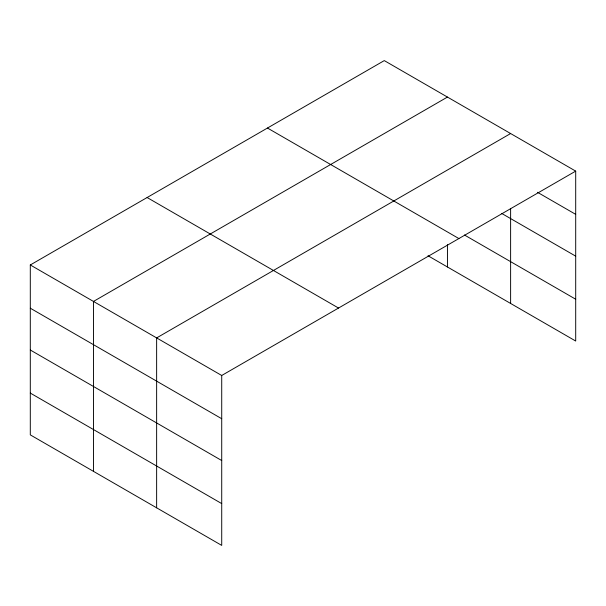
<?xml version="1.0" encoding="UTF-8"?>
<svg xmlns="http://www.w3.org/2000/svg" width="606" height="606" viewBox="0 0 606 606"><rect width="100%" height="100%" fill="white"/><g stroke="black" fill="none" stroke-linecap="round" stroke-linejoin="round"><path stroke-width="0.91" d="M575.7 171.119L384.28 60.6L30.3 264.966L30.3 434.881L221.72 545.4L221.72 375.485L575.7 171.119L575.7 341.034L428.01 255.762M447.448 97.074L93.468 301.44L93.468 471.354M510.616 133.54L156.636 337.913L156.636 507.82M537.461 192.284L575.7 214.357M501.707 213.441L575.7 256.156M464.454 234.999L575.7 299.228M267.466 128.04L458.886 238.559M147.114 197.526L338.534 308.045M30.3 264.966L221.72 375.485M30.3 308.204L221.72 418.723M30.3 350.01L221.72 460.53M30.3 393.082L221.72 503.594M510.616 208.366L510.616 303.454M447.448 244.688L447.448 266.988"/></g></svg>
